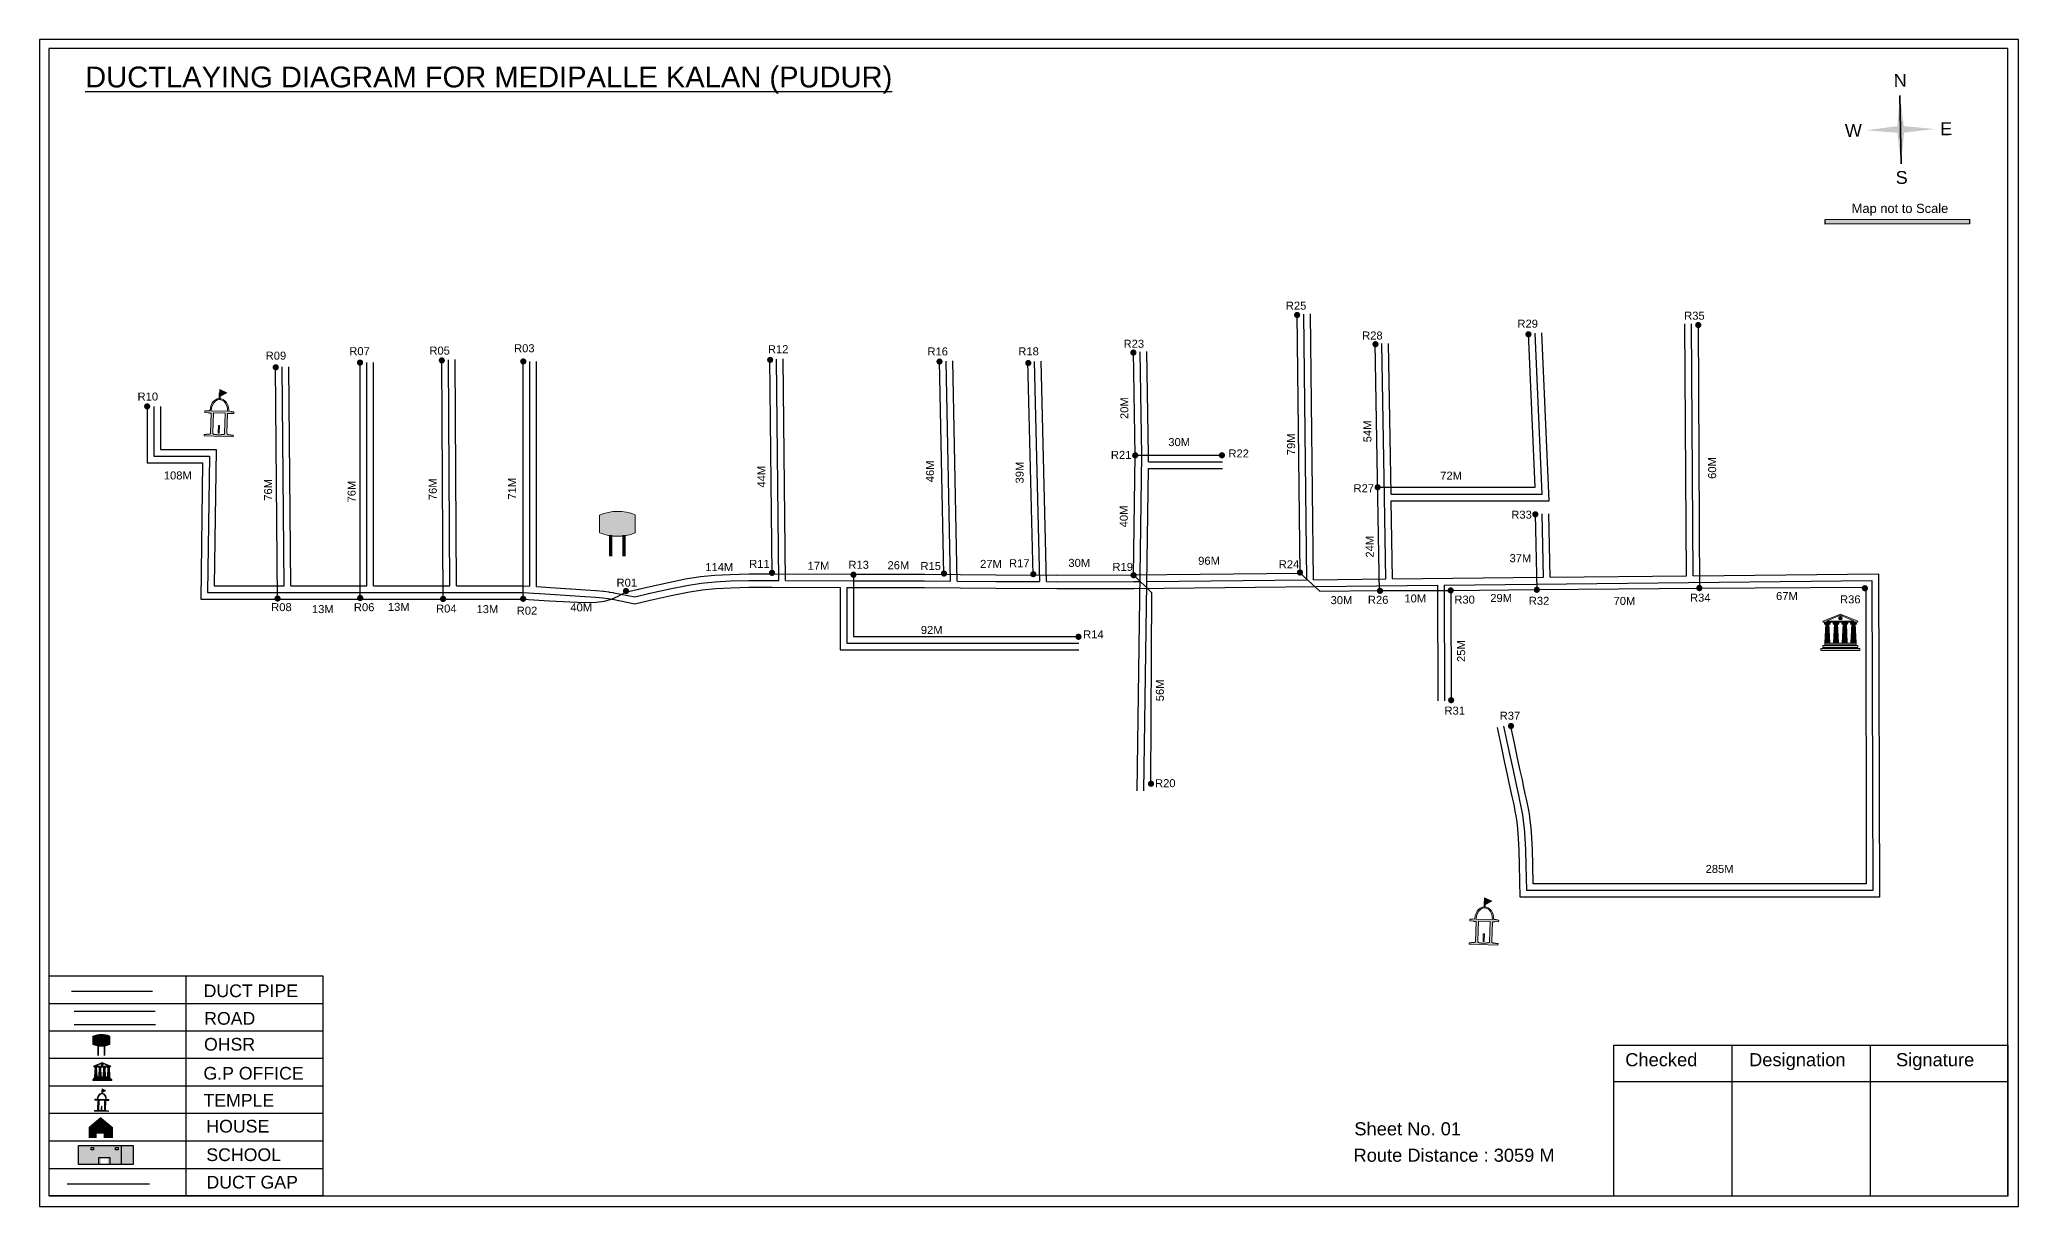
# Model space of a CAD drawing. Header units: inches. Extents: x 1446 to 12099, y 451 to 5049.
# Drawn here: x 9178 to 9771, y 504 to 854 of the extents above; entities that cross this region are included whole.
import ezdxf

# ---------------------------------------------------------------- set-up
doc = ezdxf.new("R2010")
doc.units = ezdxf.units.IN
doc.header["$MEASUREMENT"] = 0
for name, color, linetype in [('LANDMARK', 7, 'Continuous'), ('OHT', 7, 'Continuous'), ('pipe', 5, 'Continuous')]:
    doc.layers.add(name, color=color, linetype=linetype)
doc.styles.get("Standard").update_dxf_attribs({"font": 'arial.ttf'})

# ---------------------------------------------------------------- blocks, each defined once
blk = doc.blocks.new('OHT')
at = {"linetype": 'Continuous', "lineweight": 0, "true_color": 0x0ffffc}
blk.add_hatch(color=4, dxfattribs=at).paths.add_polyline_path([(0.012, 1), (0, 1, 0.101323), (-0.4, 0.916), (-0.4, 0.525, 0.194075), (0.399, 0.521), (0.399, 0.921, 0.097877)])
at = {"color": 4, "linetype": 'Continuous', "lineweight": 0, "true_color": 0x0ffffc, "flags": 128}
for points in [[(-0.4, 0.525), (-0.4, 0.916)], [(0.399, 0.521), (0.399, 0.921)]]:
    blk.add_lwpolyline(points, dxfattribs=at)
at = {"color": 4, "linetype": 'Continuous', "lineweight": 0, "true_color": 0x0ffffc, "const_width": 0.075, "flags": 128}
for points in [[(-0.15, 0), (-0.15, 0.475)], [(0.15, 0), (0.15, 0.473)]]:
    blk.add_lwpolyline(points, dxfattribs=at)
at = {"color": 4, "linetype": 'Continuous', "lineweight": 0, "true_color": 0x0ffffc}
for centre, radius, start, end in [((0.006, -0.019), 1.019, 67.3109, 113.4711), ((0.004, 1.513), 1.068, 247.7682, 291.7007)]:
    blk.add_arc(centre, radius, start, end, dxfattribs=at)
blk = doc.blocks.new('Government_Office')
at = {"linetype": 'Continuous', "lineweight": 0, "true_color": 0xff0000}
h = blk.add_hatch(color=1, dxfattribs=at)
h.paths.add_polyline_path([(0.44, 0.72), (0.45, 0.75), (0, 0.93), (-0.45, 0.75), (-0.44, 0.72)])
h.paths.add_polyline_path([(0.355, 0.75), (-0.355, 0.75), (0, 0.9)], flags=16)
h.paths.add_polyline_path([(0, 0.778, -1), (0, 0.872, -1)], flags=0)
h = blk.add_hatch(color=1, dxfattribs=at)
edge = h.paths.add_edge_path()
edge.add_line((-0.27, 0.195), (-0.295, 0.675))
edge.add_line((-0.295, 0.675), (-0.29, 0.675))
edge.add_arc((-0.278, 0.688), 0.0176, 225.304, 441.5659)
edge.add_line((-0.275, 0.705), (-0.395, 0.705))
edge.add_arc((-0.392, 0.688), 0.0176, 98.4341, 314.696)
edge.add_line((-0.38, 0.675), (-0.375, 0.675))
edge.add_line((-0.375, 0.675), (-0.4, 0.195))
edge.add_line((-0.4, 0.195), (-0.27, 0.195))
h = blk.add_hatch(color=1, dxfattribs=at)
edge = h.paths.add_edge_path()
edge.add_line((-0.047, 0.195), (-0.072, 0.675))
edge.add_line((-0.072, 0.675), (-0.067, 0.675))
edge.add_arc((-0.054, 0.688), 0.0176, 225.304, 441.5659)
edge.add_line((-0.052, 0.705), (-0.172, 0.705))
edge.add_arc((-0.169, 0.688), 0.0176, 98.4341, 314.696)
edge.add_line((-0.157, 0.675), (-0.152, 0.675))
edge.add_line((-0.152, 0.675), (-0.177, 0.195))
edge.add_line((-0.177, 0.195), (-0.047, 0.195))
h = blk.add_hatch(color=1, dxfattribs=at)
edge = h.paths.add_edge_path()
edge.add_arc((0, 0.825), 0.0467, 90, 270)
edge.add_arc((0, 0.825), 0.0467, 270, 450)
h = blk.add_hatch(color=1, dxfattribs=at)
edge = h.paths.add_edge_path()
edge.add_line((0.177, 0.195), (0.152, 0.675))
edge.add_line((0.152, 0.675), (0.157, 0.675))
edge.add_arc((0.169, 0.688), 0.0176, 225.304, 441.5659)
edge.add_line((0.172, 0.705), (0.052, 0.705))
edge.add_arc((0.054, 0.688), 0.0176, 98.4341, 314.696)
edge.add_line((0.067, 0.675), (0.072, 0.675))
edge.add_line((0.072, 0.675), (0.047, 0.195))
edge.add_line((0.047, 0.195), (0.177, 0.195))
h = blk.add_hatch(color=1, dxfattribs=at)
edge = h.paths.add_edge_path()
edge.add_line((0.4, 0.195), (0.375, 0.675))
edge.add_line((0.375, 0.675), (0.38, 0.675))
edge.add_arc((0.392, 0.688), 0.0176, 225.304, 441.5659)
edge.add_line((0.395, 0.705), (0.275, 0.705))
edge.add_arc((0.278, 0.688), 0.0176, 98.4341, 314.696)
edge.add_line((0.29, 0.675), (0.295, 0.675))
edge.add_line((0.295, 0.675), (0.27, 0.195))
edge.add_line((0.27, 0.195), (0.4, 0.195))
for points in [[(-0.5, 0.05), (0.5, 0.05), (0.5, 0), (-0.5, 0)], [(-0.45, 0.075), (-0.45, 0.12), (0.45, 0.12), (0.45, 0.075)], [(-0.4, 0.14), (-0.4, 0.18), (0.4, 0.18), (0.4, 0.14)]]:
    blk.add_hatch(color=1, dxfattribs=at).paths.add_polyline_path(points)
at = {"color": 1, "linetype": 'Continuous', "lineweight": 0, "true_color": 0xff0000, "flags": 128}
for points in [[(-0.45, 0.75), (-0.44, 0.72), (0.44, 0.72), (0.45, 0.75), (0, 0.93)], [(-0.355, 0.75), (0.355, 0.75), (0, 0.9)], [(-0.5, 0.05), (0.5, 0.05), (0.5, 0), (-0.5, 0)], [(-0.45, 0.075), (-0.45, 0.12), (0.45, 0.12), (0.45, 0.075)], [(-0.4, 0.14), (-0.4, 0.18), (0.4, 0.18), (0.4, 0.14)]]:
    blk.add_lwpolyline(points, close=True, dxfattribs=at)
for points in [[(-0.27, 0.195), (-0.295, 0.675), (-0.29, 0.675, 1.379694), (-0.275, 0.705), (-0.395, 0.705, 1.379694), (-0.38, 0.675), (-0.375, 0.675), (-0.4, 0.195)], [(-0.047, 0.195), (-0.072, 0.675), (-0.067, 0.675, 1.379694), (-0.052, 0.705), (-0.172, 0.705, 1.379694), (-0.157, 0.675), (-0.152, 0.675), (-0.177, 0.195)], [(0, 0.872, 1), (0, 0.778, 1)], [(0.177, 0.195), (0.152, 0.675), (0.157, 0.675, 1.379694), (0.172, 0.705), (0.052, 0.705, 1.379694), (0.067, 0.675), (0.072, 0.675), (0.047, 0.195)], [(0.4, 0.195), (0.375, 0.675), (0.38, 0.675, 1.379694), (0.395, 0.705), (0.275, 0.705, 1.379694), (0.29, 0.675), (0.295, 0.675), (0.27, 0.195)]]:
    blk.add_lwpolyline(points, format="xyb", close=True, dxfattribs=at)
blk = doc.blocks.new('Temple')
at = {"linetype": 'Continuous', "lineweight": 0, "true_color": 0xff0000}
h = blk.add_hatch(color=1, dxfattribs=at)
edge = h.paths.add_edge_path()
edge.add_line((0.012, 0.857), (0, 0.85))
edge.add_line((0, 0.85), (-0.003, 0.925))
edge.add_line((-0.003, 0.925), (-0.012, 0.925))
edge.add_line((-0.012, 0.925), (-0.012, 0.806))
edge.add_spline(control_points=[(-0.012, 0.806), (-0.004, 0.807), (0.004, 0.807), (0.012, 0.806)], knot_values=[6.223801, 6.223801, 6.223801, 6.223801, 6.343965, 6.343965, 6.343965, 6.343965], degree=3, periodic=0)
edge.add_line((0.012, 0.806), (0.012, 0.857))
at = {"linetype": 'Continuous', "lineweight": 0, "true_color": 0xe66000}
blk.add_hatch(color=32, dxfattribs=at).paths.add_polyline_path([(-0.006, 1), (0.147, 0.931), (0, 0.85)])
at = {"linetype": 'Continuous', "lineweight": 0, "true_color": 0xff0000}
h = blk.add_hatch(color=1, dxfattribs=at)
edge = h.paths.add_edge_path()
edge.add_line((0.175, 0.49), (0.225, 0.49))
edge.add_line((0.225, 0.49), (0.225, 0.497))
edge.add_line((0.225, 0.497), (0.307, 0.497))
edge.add_line((0.307, 0.497), (0.307, 0.533))
edge.add_line((0.307, 0.533), (0.257, 0.533))
edge.add_line((0.257, 0.533), (0.257, 0.54))
edge.add_line((0.257, 0.54), (0.2, 0.54))
edge.add_spline(control_points=[(0.2, 0.54), (0.2, 0.589), (0.19, 0.638), (0.142, 0.743), (0.092, 0.79), (0.027, 0.805), (0.02, 0.806), (0.012, 0.806)], knot_values=[4.712389, 4.712389, 4.712389, 4.712389, 5.278166, 5.278166, 6.117402, 6.117402, 6.223801, 6.223801, 6.223801, 6.223801], degree=3, periodic=0)
edge.add_line((0.012, 0.806), (0.012, 0.79))
edge.add_line((0.012, 0.79), (-0.012, 0.79))
edge.add_line((-0.012, 0.79), (-0.012, 0.806))
edge.add_spline(control_points=[(-0.012, 0.806), (-0.055, 0.802), (-0.096, 0.781), (-0.171, 0.699), (-0.197, 0.628), (-0.2, 0.55), (-0.2, 0.545), (-0.2, 0.54)], knot_values=[6.343965, 6.343965, 6.343965, 6.343965, 6.956638, 6.956638, 7.795874, 7.795874, 7.853982, 7.853982, 7.853982, 7.853982], degree=3, periodic=0)
edge.add_line((-0.2, 0.54), (-0.257, 0.54))
edge.add_line((-0.257, 0.54), (-0.257, 0.533))
edge.add_line((-0.257, 0.533), (-0.307, 0.533))
edge.add_line((-0.307, 0.533), (-0.307, 0.497))
edge.add_line((-0.307, 0.497), (-0.225, 0.497))
edge.add_line((-0.225, 0.497), (-0.225, 0.49))
edge.add_line((-0.225, 0.49), (-0.175, 0.49))
edge.add_line((-0.175, 0.49), (-0.175, 0.07))
edge.add_arc((-0.205, 0.07), 0.03, -90, 0, ccw=False)
edge.add_line((-0.205, 0.04), (-0.257, 0.04))
edge.add_line((-0.257, 0.04), (-0.257, 0.033))
edge.add_line((-0.257, 0.033), (-0.307, 0.033))
edge.add_line((-0.307, 0.033), (-0.307, 0))
edge.add_line((-0.307, 0), (0.307, 0))
edge.add_line((0.307, 0), (0.307, 0.033))
edge.add_line((0.307, 0.033), (0.257, 0.033))
edge.add_line((0.257, 0.033), (0.257, 0.04))
edge.add_line((0.257, 0.04), (0.205, 0.04))
edge.add_arc((0.205, 0.07), 0.03, 180, 270, ccw=False)
edge.add_line((0.175, 0.07), (0.175, 0.49))
h.paths.add_polyline_path([(0.125, 0.07, -0.414214), (0.095, 0.04), (0.05, 0.04), (0.05, 0.033), (-0.05, 0.033), (-0.05, 0.04), (-0.095, 0.04, -0.414214), (-0.125, 0.07), (-0.125, 0.497), (0.125, 0.497)], flags=16)
edge = h.paths.add_edge_path(flags=16)
edge.add_ellipse((0, 0.54), major_axis=(0, 0.242), ratio=0.722808, start_angle=270, end_angle=450, ccw=False)
edge.add_line((0.175, 0.54), (-0.175, 0.54))
h.paths.add_polyline_path([(0.012, 0.23), (0.012, 0.07), (-0.012, 0.07), (-0.012, 0.23)], flags=0)
h = blk.add_hatch(color=1, dxfattribs=at)
edge = h.paths.add_edge_path()
edge.add_line((0.012, 0.79), (0.012, 0.806))
edge.add_spline(control_points=[(0.012, 0.806), (0.004, 0.807), (-0.004, 0.807), (-0.012, 0.806)], knot_values=[6.223801, 6.223801, 6.223801, 6.223801, 6.343965, 6.343965, 6.343965, 6.343965], degree=3, periodic=0)
edge.add_line((-0.012, 0.806), (-0.012, 0.79))
edge.add_line((-0.012, 0.79), (0.012, 0.79))
at = {"color": 1, "linetype": 'Continuous', "lineweight": 0, "true_color": 0xff0000, "flags": 128}
for points in [[(0.012, 0.925), (-0.012, 0.925), (-0.012, 0.79), (0.012, 0.79)], [(0.012, 0.23), (-0.012, 0.23), (-0.012, 0.07), (0.012, 0.07)]]:
    blk.add_lwpolyline(points, close=True, dxfattribs=at)
at = {"color": 32, "linetype": 'Continuous', "lineweight": 0, "true_color": 0xe66000, "flags": 128}
blk.add_lwpolyline([(-0.006, 1), (0.147, 0.931), (0, 0.85), (-0.006, 1)], dxfattribs=at)
at = {"color": 1, "linetype": 'Continuous', "lineweight": 0, "true_color": 0xff0000, "flags": 128}
blk.add_lwpolyline([(0.2, 0.54), (0.257, 0.54), (0.257, 0.533), (0.307, 0.533), (0.307, 0.497), (0.225, 0.497), (0.225, 0.49), (0.175, 0.49), (0.175, 0.07, 0.414214), (0.205, 0.04), (0.257, 0.04), (0.257, 0.033), (0.307, 0.033), (0.307, 0), (-0.307, 0), (-0.307, 0.033), (-0.257, 0.033), (-0.257, 0.04), (-0.205, 0.04, 0.414214), (-0.175, 0.07), (-0.175, 0.49), (-0.225, 0.49), (-0.225, 0.497), (-0.307, 0.497), (-0.307, 0.533), (-0.257, 0.533), (-0.257, 0.54), (-0.2, 0.54)], format="xyb", dxfattribs=at)
blk.add_lwpolyline([(-0.175, 0.54), (0.175, 0.54)], dxfattribs=at)
blk.add_lwpolyline([(0.125, 0.497), (0.125, 0.07, -0.414214), (0.095, 0.04), (0.05, 0.04), (0.05, 0.033), (-0.05, 0.033), (-0.05, 0.04), (-0.095, 0.04, -0.414214), (-0.125, 0.07), (-0.125, 0.497)], format="xyb", close=True, dxfattribs=at)
at = {"color": 1, "linetype": 'Continuous', "lineweight": 0, "true_color": 0xff0000}
blk.add_ellipse((0, 0.54), major_axis=(0, 0.242), ratio=0.722808, start_param=4.712389, end_param=7.853982, dxfattribs=at)
blk.add_open_spline([(0.2, 0.54), (0.2, 0.589), (0.19, 0.638), (0.142, 0.743), (0.092, 0.79), (-0.023, 0.816), (-0.085, 0.794), (-0.171, 0.699), (-0.197, 0.628), (-0.2, 0.55), (-0.2, 0.545), (-0.2, 0.54)], degree=3, knots=[4.712389, 4.712389, 4.712389, 4.712389, 5.278166, 5.278166, 6.117402, 6.117402, 6.956638, 6.956638, 7.795874, 7.795874, 7.853982, 7.853982, 7.853982, 7.853982], dxfattribs=at)

msp = doc.modelspace()

# ---------------------------------------------------------------- hatches: boundary and pattern name
at = {"true_color": 0x0093dd}
h = msp.add_hatch(color=142, dxfattribs=at)
h.dxf.hatch_style = 1
h.paths.add_polyline_path([(9712.99, 799.76), (9712.99, 798.32), (9756.29, 798.42), (9756.29, 799.86)])
h = msp.add_hatch(color=140)
h.dxf.hatch_style = 1
h.paths.add_polyline_path([(9192.32, 522.23), (9189.15, 522.23), (9189.15, 516.53), (9192.32, 516.53)])
h.paths.add_polyline_path([(9205.52, 522.23), (9201.92, 522.23), (9201.92, 516.53), (9205.52, 516.53)])
h = msp.add_hatch(color=167)
h.dxf.hatch_style = 1
h.paths.add_polyline_path([(9201.92, 522.23), (9192.32, 522.23), (9192.32, 516.53), (9195.93, 516.53), (9195.93, 518.4), (9197.91, 518.4), (9197.91, 516.53), (9201.92, 516.53)])
h.paths.add_polyline_path([(9193.69, 520.96), (9192.99, 520.96), (9192.99, 521.61), (9193.69, 521.61)], flags=16)
h.paths.add_polyline_path([(9200.31, 520.96), (9200.31, 521.61), (9201.02, 521.61), (9201.02, 520.96)], flags=16)
at = {"layer": 'OHT'}
h = msp.add_hatch(color=5, dxfattribs=at)
h.dxf.hatch_style = 1
h.paths.add_polyline_path([(9195.78, 530.8), (9192.2, 527.75), (9199.47, 527.75)])
h.paths.add_polyline_path([(9199.47, 527.75), (9192.2, 527.75), (9192.2, 524.51), (9194.66, 524.51), (9194.66, 525.77), (9196.68, 525.77), (9196.68, 524.51), (9199.47, 524.51)])
at = {"layer": 'pipe', "lineweight": 35}
h = msp.add_hatch(color=256, dxfattribs=at)
h.dxf.hatch_style = 1
h.paths.add_polyline_path([(9553.69, 771.14, 1), (9555.56, 771.14, 1)])
h = msp.add_hatch(color=256, dxfattribs=at)
h.dxf.hatch_style = 1
h.paths.add_polyline_path([(9623.07, 765.35, 1), (9624.94, 765.35, 1)])
h = msp.add_hatch(color=256, dxfattribs=at)
h.dxf.hatch_style = 1
h.paths.add_polyline_path([(9673.98, 768.13, 1), (9675.85, 768.13, 1)])
h = msp.add_hatch(color=256, dxfattribs=at)
h.dxf.hatch_style = 1
h.paths.add_polyline_path([(9504.59, 759.88, 1), (9506.46, 759.88, 1)])
h = msp.add_hatch(color=256, dxfattribs=at)
h.dxf.hatch_style = 1
h.paths.add_polyline_path([(9577.18, 762.38, 1), (9579.05, 762.38, 1)])
h = msp.add_hatch(color=256, dxfattribs=at)
h.dxf.hatch_style = 1
h.paths.add_polyline_path([(9247.39, 755.46, 1), (9249.26, 755.46, 1)])
h = msp.add_hatch(color=256, dxfattribs=at)
h.dxf.hatch_style = 1
h.paths.add_polyline_path([(9272.66, 756.87, 1), (9274.53, 756.87, 1)])
h = msp.add_hatch(color=256, dxfattribs=at)
h.dxf.hatch_style = 1
h.paths.add_polyline_path([(9297.19, 757.53, 1), (9299.06, 757.53, 1)])
h = msp.add_hatch(color=256, dxfattribs=at)
h.dxf.hatch_style = 1
h.paths.add_polyline_path([(9321.62, 757.21, 1), (9323.49, 757.21, 1)])
h = msp.add_hatch(color=256, dxfattribs=at)
h.dxf.hatch_style = 1
h.paths.add_polyline_path([(9395.66, 757.68, 1), (9397.53, 757.68, 1)])
h = msp.add_hatch(color=256, dxfattribs=at)
h.dxf.hatch_style = 1
h.paths.add_polyline_path([(9446.44, 757.18, 1), (9448.31, 757.18, 1)])
h = msp.add_hatch(color=256, dxfattribs=at)
h.dxf.hatch_style = 1
h.paths.add_polyline_path([(9473.06, 756.73, 1), (9474.93, 756.73, 1)])
h = msp.add_hatch(color=256, dxfattribs=at)
h.dxf.hatch_style = 1
h.paths.add_polyline_path([(9208.82, 743.75, 1), (9210.7, 743.75, 1)])
h = msp.add_hatch(color=256, dxfattribs=at)
h.dxf.hatch_style = 1
h.paths.add_polyline_path([(9505.13, 729.06, 1), (9507, 729.06, 1)])
h = msp.add_hatch(color=256, dxfattribs=at)
h.dxf.hatch_style = 1
h.paths.add_polyline_path([(9531.13, 729.1, 1), (9533, 729.1, 1)])
h = msp.add_hatch(color=256, dxfattribs=at)
h.dxf.hatch_style = 1
h.paths.add_polyline_path([(9577.83, 719.51, 1), (9579.7, 719.51, 1)])
h = msp.add_hatch(color=256, dxfattribs=at)
h.dxf.hatch_style = 1
h.paths.add_polyline_path([(9625.12, 711.39, 1), (9626.99, 711.39, 1)])
h = msp.add_hatch(color=256, dxfattribs=at)
h.dxf.hatch_style = 1
h.paths.add_polyline_path([(9396.22, 693.86, 1), (9398.09, 693.86, 1)])
h = msp.add_hatch(color=256, dxfattribs=at)
h.dxf.hatch_style = 1
h.paths.add_polyline_path([(9447.78, 693.66, 1), (9449.65, 693.66, 1)])
h = msp.add_hatch(color=256, dxfattribs=at)
h.dxf.hatch_style = 1
h.paths.add_polyline_path([(9474.58, 693.46, 1), (9476.45, 693.46, 1)])
h = msp.add_hatch(color=256, dxfattribs=at)
h.dxf.hatch_style = 1
h.paths.add_polyline_path([(9554.55, 693.96, 1), (9556.42, 693.96, 1)])
h = msp.add_hatch(color=256, dxfattribs=at)
h.dxf.hatch_style = 1
h.paths.add_polyline_path([(9352.43, 688.41, 1), (9354.31, 688.41, 1)])
h = msp.add_hatch(color=256, dxfattribs=at)
h.dxf.hatch_style = 1
h.paths.add_polyline_path([(9420.65, 693.3, 1), (9422.52, 693.3, 1)])
h = msp.add_hatch(color=256, dxfattribs=at)
h.dxf.hatch_style = 1
h.paths.add_polyline_path([(9504.64, 693.16, 1), (9506.52, 693.16, 1)])
h = msp.add_hatch(color=256, dxfattribs=at)
h.dxf.hatch_style = 1
h.paths.add_polyline_path([(9578.54, 688.47, 1), (9580.41, 688.47, 1)])
h = msp.add_hatch(color=256, dxfattribs=at)
h.dxf.hatch_style = 1
h.paths.add_polyline_path([(9599.75, 688.59, 1), (9601.62, 688.59, 1)])
h = msp.add_hatch(color=256, dxfattribs=at)
h.dxf.hatch_style = 1
h.paths.add_polyline_path([(9625.57, 688.78, 1), (9627.44, 688.78, 1)])
h = msp.add_hatch(color=256, dxfattribs=at)
h.dxf.hatch_style = 1
h.paths.add_polyline_path([(9674.31, 689.31, 1), (9676.19, 689.31, 1)])
h = msp.add_hatch(color=256, dxfattribs=at)
h.dxf.hatch_style = 1
h.paths.add_polyline_path([(9723.95, 689.25, 1), (9725.83, 689.25, 1)])
h = msp.add_hatch(color=256, dxfattribs=at)
h.dxf.hatch_style = 1
h.paths.add_polyline_path([(9247.93, 686.17, 1), (9249.8, 686.17, 1)])
h = msp.add_hatch(color=256, dxfattribs=at)
h.dxf.hatch_style = 1
h.paths.add_polyline_path([(9272.72, 686.33, 1), (9274.59, 686.33, 1)])
h = msp.add_hatch(color=256, dxfattribs=at)
h.dxf.hatch_style = 1
h.paths.add_polyline_path([(9297.58, 686.05, 1), (9299.46, 686.05, 1)])
h = msp.add_hatch(color=256, dxfattribs=at)
h.dxf.hatch_style = 1
h.paths.add_polyline_path([(9321.58, 686.09, 1), (9323.46, 686.09, 1)])
h = msp.add_hatch(color=256, dxfattribs=at)
h.dxf.hatch_style = 1
h.paths.add_polyline_path([(9488.12, 674.7, 1), (9489.99, 674.7, 1)])
h = msp.add_hatch(color=256, dxfattribs=at)
h.dxf.hatch_style = 1
h.paths.add_polyline_path([(9599.88, 655.7, 1), (9601.75, 655.7, 1)])
h = msp.add_hatch(color=256, dxfattribs=at)
h.dxf.hatch_style = 1
h.paths.add_polyline_path([(9617.83, 647.96, 1), (9619.7, 647.96, 1)])
h = msp.add_hatch(color=256, dxfattribs=at)
h.dxf.hatch_style = 1
h.paths.add_polyline_path([(9509.87, 630.66, 1), (9511.74, 630.66, 1)])

# ---------------------------------------------------------------- linework, layer by layer
for p, q in [((9735.73, 816.41), (9735.37, 836.93)), ((9735.37, 836.93), (9735.73, 816.41)), ((9735.73, 816.41), (9735.37, 836.93)), ((9735.55, 826.65), (9735.73, 816.41)), ((9557.56, 691.77), (9556.64, 771.43)), ((9559.56, 691.79), (9558.64, 771.45)), ((9671.37, 692.99), (9670.94, 768.51)), ((9673.37, 693.01), (9672.94, 768.52)), ((9250.81, 689.99), (9250.29, 755.59)), ((9252.81, 689.99), (9252.29, 755.61)), ((9275.63, 689.99), (9275.63, 756.86)), ((9277.63, 689.99), (9277.63, 756.86)), ((9300.51, 689.99), (9300.11, 757.73)), ((9302.51, 689.99), (9302.11, 757.75)), ((9324.48, 689.87), (9324.48, 757.19)), ((9326.48, 689.74), (9326.48, 757.19)), ((9399.17, 691.59), (9398.51, 757.94)), ((9401.17, 691.58), (9400.51, 757.96)), ((9450.72, 691.39), (9449.36, 757.34)), ((9452.72, 691.38), (9451.36, 757.38)), ((9477.5, 691.23), (9475.91, 757.2)), ((9479.5, 691.22), (9477.91, 757.25)), ((9510.04, 725.11), (9532.27, 725.11)), ((9510.07, 727.11), (9532.27, 727.11)), ((9628.5, 692.53), (9628.14, 711.51)), ((9630.5, 692.55), (9630.14, 711.54)), ((9596.76, 690.19), (9596.79, 655.51)), ((9598.76, 690.21), (9598.79, 655.51)), ((9180.24, 572.97), (9180.24, 507.78)), ((9221.39, 572.97), (9221.39, 507.14)), ((9262.53, 564.74), (9180.24, 564.74)), ((9187.89, 562.47), (9212.17, 562.47)), ((9187.89, 558.49), (9212.3, 558.49)), ((9262.53, 556.51), (9180.24, 556.51)), ((9262.53, 548.28), (9180.24, 548.28)), ((9262.53, 540.06), (9180.24, 540.06)), ((9262.53, 531.83), (9180.24, 531.83)), ((9180.24, 523.6), (9262.53, 523.6)), ((9201.92, 522.23), (9201.92, 516.53)), ((9180.24, 515.37), (9262.53, 515.37)), ((9180.24, 507.78), (9180.24, 507.14)), ((9262.53, 507.14), (9180.24, 507.14))]:
    msp.add_line(p, q)
at = {"color": 1}
for p, q in [((9735.37, 836.93), (9735.55, 826.66)), ((9185.75, 510.76), (9206.51, 510.76)), ((9206.51, 510.76), (9210.43, 510.76))]:
    msp.add_line(p, q, dxfattribs=at)
at = {"color": 5}
for p, q in [((9555.53, 693.75), (9554.64, 771.4)), ((9675.39, 688.37), (9674.94, 768.53)), ((9248.84, 685.99), (9248.29, 755.58)), ((9273.63, 685.99), (9273.63, 756.86)), ((9298.54, 685.99), (9298.11, 757.72)), ((9322.48, 685.99), (9322.48, 757.19)), ((9397.15, 693.6), (9396.51, 757.92)), ((9448.68, 693.43), (9447.36, 757.3)), ((9475.45, 693.24), (9473.91, 757.15)), ((9506.09, 729.11), (9532.27, 729.11)), ((9626.57, 688.89), (9626.14, 711.47)), ((9505.59, 693.22), (9510.92, 687.99)), ((9561.44, 688.4), (9555.53, 693.75)), ((9510.92, 687.99), (9510.63, 630.84)), ((9600.76, 688.14), (9600.79, 655.51))]:
    msp.add_line(p, q, dxfattribs=at)
at = {"color": 242, "lineweight": -2, "true_color": 0xcd2027}
for p, q in [((9684.95, 552.36), (9684.95, 507.1)), ((9726.42, 552.36), (9726.42, 507.1)), ((9649.64, 541.4), (9767.79, 541.4))]:
    msp.add_line(p, q, dxfattribs=at)
at = {"lineweight": -2}
for points in [[(9177.5, 853.66), (9177.5, 504), (9770.93, 504), (9770.93, 853.66)], [(9180.24, 850.99), (9180.24, 507.14), (9767.79, 507.14), (9767.79, 850.99)]]:
    msp.add_lwpolyline(points, close=True, dxfattribs=at)
at = {"color": 142, "true_color": 0x0093dd}
msp.add_lwpolyline([(9756.29, 798.42), (9712.99, 798.32), (9712.99, 799.76), (9756.29, 799.86), (9756.29, 798.42)], dxfattribs=at)
at = {"color": 5}
for points in [[(9578.8, 719.49), (9626, 719.49), (9624.01, 765.61)], [(9505.59, 693.22), (9506.09, 729.11), (9505.59, 760.1)], [(9579.33, 688.08), (9578.8, 716.44), (9577.98, 762.56)], [(9209.76, 743.71), (9209.76, 726.83), (9226.39, 726.83), (9225.81, 685.99), (9248.84, 685.99), (9273.63, 685.99), (9298.54, 685.99), (9322.48, 685.99)], [(9353.19, 688.08), (9359.69, 689.59), (9366.08, 691.01), (9371.23, 692.04), (9375.68, 692.74), (9379.96, 693.17), (9384.61, 693.41), (9390.16, 693.54), (9397.15, 693.6), (9421.57, 693.45), (9442.88, 693.43), (9464.28, 693.31), (9482.53, 693.2), (9505.59, 693.22), (9555.53, 693.75)], [(9421.57, 693.45), (9421.62, 674.75), (9489.12, 674.75)], [(9561.44, 688.4), (9579.32, 688.54), (9600.68, 688.59), (9626.57, 688.89)], [(9725.18, 689.6), (9725.24, 600.69), (9625.43, 600.69), (9625.34, 606.31), (9625.2, 610.88), (9625.01, 614.55), (9624.79, 617.47), (9624.54, 619.79), (9624.26, 621.66), (9623.98, 623.23), (9623.68, 624.65), (9623.38, 626.07), (9623.05, 627.63), (9622.65, 629.49), (9622.16, 631.79), (9621.53, 634.67), (9620.75, 638.29), (9619.78, 642.79), (9618.58, 648.32)], [(9626.57, 688.89), (9675.39, 689.32), (9725.18, 689.6)], [(9322.48, 685.99), (9330.46, 685.49), (9336.54, 685.15), (9341.08, 685.01), (9344.43, 685.09), (9346.96, 685.41), (9349.02, 686), (9350.98, 686.88), (9353.19, 688.08)]]:
    msp.add_lwpolyline(points, dxfattribs=at)
for points in [[(9582.78, 717.49), (9628.09, 717.49), (9626, 765.69)], [(9582.82, 715.49), (9630.17, 715.49), (9628, 765.78)], [(9506.69, 628.54), (9508.09, 729.12), (9507.59, 760.13)], [(9510.07, 727.11), (9510.09, 729.12), (9509.59, 760.16)], [(9581.26, 692.03), (9580.8, 716.48), (9579.98, 762.59)], [(9582.78, 717.49), (9581.98, 762.63)], [(9211.76, 743.71), (9211.76, 728.83), (9228.42, 728.83), (9227.84, 687.99), (9248.84, 687.99), (9273.63, 687.99), (9298.54, 687.99), (9322.48, 687.99)], [(9213.76, 743.71), (9213.76, 730.83), (9230.44, 730.83), (9229.87, 689.99), (9248.84, 689.99), (9250.81, 689.99)], [(9508.69, 628.54), (9510.04, 725.11)], [(9583.26, 692.05), (9582.82, 715.49)], [(9252.81, 689.99), (9273.63, 689.99), (9275.63, 689.99)], [(9277.63, 689.99), (9298.54, 689.99), (9300.51, 689.99)], [(9302.51, 689.99), (9322.48, 689.99)], [(9322.48, 689.98), (9324.48, 689.87)], [(9355.96, 686.67), (9360.13, 687.64), (9366.49, 689.06), (9371.58, 690.07), (9375.93, 690.75), (9380.11, 691.18), (9384.68, 691.42), (9390.19, 691.54), (9397.16, 691.6), (9399.17, 691.59)], [(9355.99, 684.62), (9360.58, 685.69), (9366.9, 687.1), (9371.93, 688.1), (9376.19, 688.77), (9380.27, 689.18), (9384.76, 689.42), (9390.23, 689.54), (9397.16, 689.6), (9417.58, 689.47)], [(9401.17, 691.58), (9421.57, 691.45), (9442.87, 691.43), (9450.72, 691.39)], [(9417.58, 689.47), (9417.63, 670.75), (9489.12, 670.75)], [(9419.58, 689.46), (9421.56, 689.45), (9442.86, 689.43), (9464.26, 689.31), (9482.52, 689.2), (9505.62, 689.22), (9596.76, 690.19)], [(9419.58, 689.46), (9419.62, 672.75), (9489.12, 672.75)], [(9452.72, 691.38), (9464.27, 691.31), (9477.5, 691.23)], [(9479.5, 691.22), (9482.52, 691.2), (9505.61, 691.22), (9507.57, 691.24)], [(9509.57, 691.26), (9557.56, 691.77)], [(9559.56, 691.79), (9581.26, 692.03)], [(9583.26, 692.05), (9628.5, 692.53)], [(9598.76, 690.21), (9726.96, 691.58)], [(9728.96, 693.61), (9729.26, 596.69), (9621.5, 596.69), (9621.34, 606.21), (9621.2, 610.71), (9621.02, 614.3), (9620.81, 617.1), (9620.57, 619.29), (9620.32, 621.01), (9620.05, 622.47), (9619.77, 623.83), (9619.47, 625.24), (9619.14, 626.8), (9618.74, 628.65), (9618.25, 630.95), (9617.62, 633.83), (9616.84, 637.45), (9615.87, 641.95), (9614.67, 647.48)], [(9726.96, 691.58), (9727.25, 598.69), (9623.47, 598.69), (9623.34, 606.26), (9623.2, 610.8), (9623.02, 614.42), (9622.8, 617.29), (9622.55, 619.54), (9622.29, 621.34), (9622.01, 622.85), (9621.72, 624.24), (9621.42, 625.65), (9621.09, 627.22), (9620.69, 629.07), (9620.2, 631.37), (9619.58, 634.25), (9618.8, 637.87), (9617.82, 642.37), (9616.62, 647.9)], [(9630.5, 692.55), (9671.37, 692.99)], [(9673.37, 693.01), (9728.96, 693.61)], [(9262.53, 507.14), (9262.53, 572.97), (9180.24, 572.97)], [(9195.24, 516.53), (9195.24, 518.64), (9198.59, 518.64), (9198.59, 516.53)]]:
    msp.add_lwpolyline(points)
for points in [[(9326.48, 689.74), (9330.71, 689.47), (9336.75, 689.08, -0.00073), (9336.77, 689.08), (9341.19, 688.78, -0.00175), (9341.22, 688.77), (9344.34, 688.54, -0.003814), (9344.41, 688.53), (9346.56, 688.34, -0.00738), (9346.68, 688.33), (9348.19, 688.15, -0.010682), (9348.36, 688.12), (9349.55, 687.93, -0.007976), (9349.68, 687.9), (9355.96, 686.67)], [(9322.48, 687.99), (9330.58, 687.47), (9336.63, 687.08, -0.00073), (9336.63, 687.08), (9341.05, 686.78, -0.00175), (9341.07, 686.78), (9344.2, 686.55, -0.003814), (9344.23, 686.54), (9346.38, 686.35, -0.00738), (9346.44, 686.34), (9347.95, 686.16, -0.010682), (9348.04, 686.15), (9349.23, 685.95, -0.007976), (9349.29, 685.94), (9355.99, 684.62)]]:
    msp.add_lwpolyline(points, format="xyb")
at = {"color": 242, "lineweight": -2, "true_color": 0xcd2027}
msp.add_lwpolyline([(9767.79, 507.1), (9649.64, 507.1), (9649.64, 552.36), (9767.79, 552.36)], close=True, dxfattribs=at)
for points in [[(9205.52, 522.23), (9205.52, 516.53), (9189.15, 516.53), (9189.15, 522.23)], [(9193.69, 521.61), (9193.69, 520.96), (9192.99, 520.96), (9192.99, 521.61)], [(9200.31, 520.96), (9200.31, 521.61), (9201.02, 521.61), (9201.02, 520.96)]]:
    msp.add_lwpolyline(points, close=True)
at = {"color": 1}
msp.add_solid([(9734.53, 826.64), (9736.73, 826.68), (9735.37, 836.93)], dxfattribs=at)
msp.add_solid([(9734.53, 826.64), (9736.73, 826.68), (9735.37, 836.93)], dxfattribs=at)
for points in [[(9735.57, 825.66), (9735.54, 827.86), (9725.29, 826.49)], [(9735.57, 825.66), (9735.54, 827.86), (9725.29, 826.49)], [(9734.54, 826.64), (9736.73, 826.68), (9735.73, 816.41)], [(9734.54, 826.64), (9736.73, 826.68), (9735.73, 816.41)], [(9735.57, 825.66), (9735.54, 827.86), (9745.8, 826.85)], [(9735.57, 825.66), (9735.54, 827.86), (9745.8, 826.85)]]:
    msp.add_solid(points)
at = {"layer": 'OHT', "color": 5}
msp.add_line((9187.08, 568.49), (9211.36, 568.49), dxfattribs=at)

# ---------------------------------------------------------------- block references
at = {"layer": 'LANDMARK', "rotation": 358.3713438591284}
for p, xscale, yscale, zscale in [((9231.2, 734.76), 14.0804403103903, 14.0804403103903, 14.0804403103903), ((9610.54, 582.43), 14.0804403103903, 14.0804403103903, 14.0804403103903), ((9196.07, 532.46), 6.727816364256191, 6.727816364256191, 6.727816364256191)]:
    msp.add_blockref('Temple', p, dxfattribs=dict(at, xscale=xscale, yscale=yscale, zscale=zscale))
at = {"layer": 'LANDMARK'}
for p, xscale, yscale, zscale in [((9717.55, 670.64), 11.70622078459623, 11.70622078459623, 11.70622078459623), ((9196.28, 541.77), 5.704785957405569, 5.704785957405569, 5.704785957405569)]:
    msp.add_blockref('Government_Office', p, dxfattribs=dict(at, xscale=xscale, yscale=yscale, zscale=zscale))
at = {"layer": 'OHT'}
for p, xscale, yscale, zscale in [((9350.76, 698.85), 13.43904691210524, 13.43904691210524, 13.43904691210524), ((9196.03, 549.14), 6.421350308807351, 6.421350308807351, 6.421350308807351)]:
    msp.add_blockref('OHT', p, dxfattribs=dict(at, xscale=xscale, yscale=yscale, zscale=zscale))

# ---------------------------------------------------------------- texts
at = {"color": 242, "lineweight": -2, "true_color": 0xcd2027}
msp.add_text('%%UDUCTLAYING DIAGRAM FOR MEDIPALLE KALAN (PUDUR)', height=6.25, dxfattribs=at).set_placement((9191.17, 839.34))
for s, p in [('N', (9733.58, 839.47)), ('W', (9718.95, 824.47)), ('E', (9747.5, 824.98)), ('S', (9734.16, 810.39))]:
    msp.add_text(s, height=3.86, rotation=1.00631).set_placement(p)
for s, height, p in [('Map not to Scale', 2.7631, (9720.93, 801.71)), ('DUCT PIPE', 3.798, (9226.7, 566.71)), ('ROAD ', 3.798, (9226.86, 558.45)), ('OHSR', 3.798, (9226.81, 550.69)), ('G.P OFFICE', 3.798, (9226.64, 542)), ('TEMPLE', 3.798, (9226.64, 533.91)), ('HOUSE', 3.798, (9227.52, 526.14)), ('SCHOOL', 3.798, (9227.5, 517.59)), ('DUCT GAP', 3.798, (9227.55, 509.36))]:
    msp.add_text(s, height=height).set_placement(p)
at = {"lineweight": 35}
for s, p in [('R25', (9551.24, 772.73)), ('R35', (9670.69, 769.73)), ('R28', (9574.11, 763.79)), ('R29', (9620.68, 767.33)), ('R09', (9245.3, 757.76)), ('R07', (9270.38, 759.09)), ('R05', (9294.4, 759.26)), ('R03', (9319.79, 759.97)), ('R12', (9395.92, 759.69)), ('R16', (9443.77, 759.02)), ('R18', (9471.01, 759.04)), ('R23', (9502.58, 761.32)), ('R10', (9206.89, 745.5)), ('R21', (9498.77, 728.01)), ('30M', (9515.99, 731.84)), ('R22', (9534.02, 728.44)), ('108M', (9214.76, 721.85)), ('72M', (9597.54, 721.79)), ('R27', (9571.54, 718.02)), ('R33', (9618.85, 710.1)), ('114M', (9377.13, 694.38)), ('R11', (9390.3, 695.36)), ('17M', (9407.83, 694.78)), ('R13', (9420.05, 695.08)), ('26M', (9431.79, 694.95)), ('R15', (9441.67, 694.71)), ('27M', (9459.54, 695.34)), ('R17', (9468.22, 695.54)), ('30M', (9486.03, 695.65)), ('R19', (9499.24, 694.44)), ('96M', (9524.95, 696.28)), ('R24', (9549.11, 695.23)), ('37M', (9618.32, 697.06)), ('R01', (9350.53, 689.72)), ('R08', (9246.96, 682.39)), ('13M', (9259.17, 681.8)), ('R06', (9271.76, 682.37)), ('13M', (9281.96, 682.46)), ('R04', (9296.4, 681.96)), ('13M', (9308.54, 681.79)), ('R02', (9320.59, 681.33)), ('40M', (9336.67, 682.31)), ('30M', (9564.65, 684.49)), ('R26', (9575.85, 684.58)), ('10M', (9586.79, 684.99)), ('R30', (9601.77, 684.65)), ('29M', (9612.55, 685.13)), ('R32', (9624.09, 684.29)), ('70M', (9649.52, 684.24)), ('R34', (9672.45, 685.23)), ('67M', (9698.25, 685.72)), ('R36', (9717.44, 684.72)), ('92M', (9441.78, 675.55)), ('R14', (9490.45, 674.23)), ('R31', (9598.81, 651.37)), ('R37', (9615.37, 649.86)), ('R20', (9512.01, 629.63)), ('285M', (9677.12, 603.93))]:
    msp.add_text(s, height=2.4, dxfattribs=at).set_placement(p)
for s, p in [('20M', (9504.01, 739.95)), ('54M', (9576.91, 732.99)), ('79M', (9554.02, 729.12)), ('44M', (9395.19, 719.41)), ('46M', (9445.74, 721)), ('39M', (9472.6, 720.65)), ('60M', (9680.28, 722.02)), ('76M', (9247.25, 715.47)), ('76M', (9272.27, 714.96)), ('76M', (9296.61, 715.64)), ('71M', (9320.42, 715.82)), ('40M', (9503.84, 707.5)), ('24M', (9577.62, 698.43)), ('25M', (9605, 667.15)), ('56M', (9514.67, 655.38))]:
    msp.add_text(s, height=2.4, rotation=90, dxfattribs=at).set_placement(p)
at = {"lineweight": -2}
for s, p in [('Checked', (9653.02, 546)), ('Designation', (9690.16, 546)), ('Signature', (9734.22, 546)), ('Sheet No. 01', (9571.78, 525.29)), ('Route Distance : 3059 M', (9571.53, 517.38))]:
    msp.add_text(s, height=3.924, dxfattribs=at).set_placement(p)

doc.saveas('drawing.dxf')
